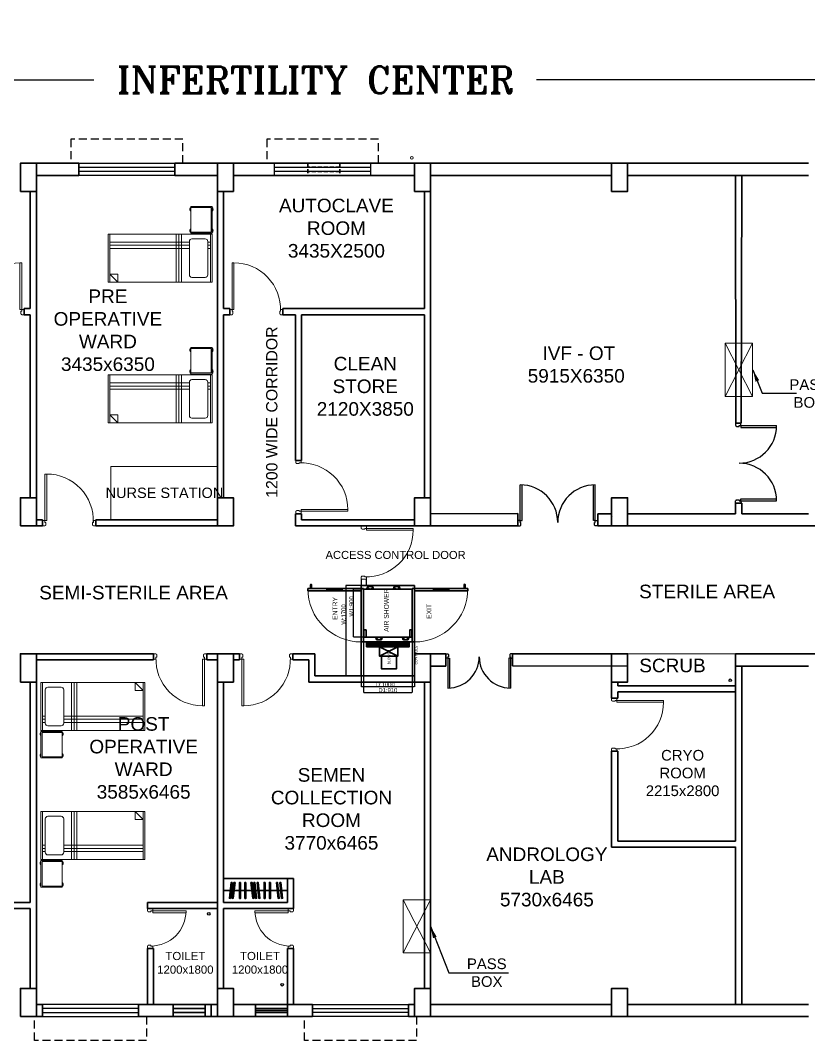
# Model space of a CAD drawing. Header units: millimetres. Extents: x 1380494 to 2061523, y -305664 to -174999.
# Drawn here: x 1914075 to 1928875, y -209202 to -190052 of the extents above; entities that cross this region are included whole.
import ezdxf
from ezdxf.enums import TextEntityAlignment as Align

# ---------------------------------------------------------------- set-up
doc = ezdxf.new("R2010")
doc.units = ezdxf.units.MM
doc.header["$LTSCALE"] = 600
doc.header["$MEASUREMENT"] = 0
doc.header["$PDMODE"] = 35
doc.linetypes.add('HIDDEN', pattern=[0.375, 0.25, -0.125])
for name, color, linetype, lineweight in [('AIR SHOWER', 7, 'Continuous', 35), ('col', 5, 'Continuous', 35), ('D.F', 251, 'Continuous', 5), ('DOOR', 144, 'Continuous', 13), ('furniture', 30, 'Continuous', 9), ('MEP_HVAC_VRF_COPPER_PIPE', 6, 'Continuous', 9), ('P-Wall', 250, 'Continuous', 35), ('toi-fix', 46, 'Continuous', 9), ('WIN', 151, 'Continuous', 9)]:
    doc.layers.add(name, color=color, linetype=linetype, lineweight=lineweight)
for name, color, linetype in [('Lines', 7, 'Continuous'), ('MEP_HVAC_DRAIN_PIPE', 7, 'Continuous'), ('TEXT', 250, 'Continuous'), ('wall', 1, 'Continuous'), ('Window', 4, 'Continuous')]:
    doc.layers.add(name, color=color, linetype=linetype)
doc.styles.add('ARIAL', font='arial.ttf')
doc.styles.add('ROMANT', font='romant.shx')
doc.styles.get("Standard").update_dxf_attribs({"font": 'stylu.ttf'})
doc.dimstyles.new('BIGDFD', dxfattribs={"dimtxt": 8, "dimasz": 4, "dimexe": 1, "dimexo": 2, "dimtad": 1, "dimlfac": 10, "dimtxsty": 'Standard', "dimcen": 2.5, "dimclrd": 5, "dimclre": 3, "dimclrt": 1, "dimadec": 0, "dimazin": 0, "dimtfac": 1, "dimtmove": 0, "dimatfit": 3, "dimfxl": 1, "dimarcsym": 0})
doc.dimstyles.new('BIGDFD$0', dxfattribs={"dimtxt": 8, "dimasz": 4, "dimexe": 1, "dimexo": 2, "dimtad": 1, "dimlfac": 10, "dimtxsty": 'Standard', "dimcen": 2.5, "dimclrd": 5, "dimclre": 3, "dimclrt": 1, "dimadec": 0, "dimazin": 0, "dimtfac": 1, "dimtmove": 0, "dimatfit": 3, "dimfxl": 1, "dimarcsym": 0})
doc.dimstyles.get("Standard").update_dxf_attribs({"dimscale": 1.5, "dimtxt": 150, "dimasz": 150, "dimexe": 100, "dimexo": 100, "dimgap": 0.25, "dimtad": 0, "dimdec": 0, "dimzin": 0, "dimdsep": 46, "dimtxsty": 'ARIAL', "dimcen": 0.09, "dimdle": 100, "dimclrd": 7, "dimclre": 7, "dimclrt": 7, "dimadec": 0, "dimazin": 0, "dimtfac": 1, "dimtdec": 0, "dimtofl": 0, "dimtmove": 0, "dimatfit": 3, "dimfxl": 1, "dimtolj": 1, "dimtzin": 0, "dimarcsym": 0})

# ---------------------------------------------------------------- blocks, each defined once
blk = doc.blocks.new('A$C45A5314D')
at = {"layer": 'furniture', "color": 8, "ltscale": 0.75}
for p, q in [((-1950, 967), (-1550, 967)), ((-1950, 467), (-1950, 967)), ((-1550, 967), (-1550, 467)), ((-1962, 946), (-1950, 946)), ((-1962, 946), (-1950, 946)), ((-1962, 946), (-1962, 887)), ((-1962, 944), (-1950, 944)), ((-1962, 943), (-1950, 943)), ((-1962, 941), (-1950, 941)), ((-1962, 939), (-1950, 939)), ((-1962, 936), (-1950, 936)), ((-1962, 932), (-1950, 932)), ((-1962, 927), (-1950, 927)), ((-1962, 921), (-1950, 921)), ((-1962, 913), (-1950, 913)), ((-1962, 907), (-1950, 907)), ((-1962, 902), (-1950, 902)), ((-1962, 898), (-1950, 898)), ((-1962, 895), (-1950, 895)), ((-1962, 892), (-1950, 892)), ((-1962, 891), (-1950, 891)), ((-1962, 889), (-1950, 889)), ((-1962, 888), (-1950, 888)), ((-1962, 887), (-1950, 887)), ((-1930, 948), (-1930, 487)), ((-1930, 948), (-1550, 948)), ((-1538, 946), (-1550, 946)), ((-1538, 946), (-1550, 946)), ((-1538, 944), (-1550, 944)), ((-1538, 943), (-1550, 943)), ((-1538, 941), (-1550, 941)), ((-1538, 939), (-1550, 939)), ((-1538, 936), (-1550, 936)), ((-1538, 932), (-1550, 932)), ((-1538, 927), (-1550, 927)), ((-1538, 921), (-1550, 921)), ((-1538, 913), (-1550, 913)), ((-1538, 907), (-1550, 907)), ((-1538, 902), (-1550, 902)), ((-1538, 898), (-1550, 898)), ((-1538, 895), (-1550, 895)), ((-1538, 892), (-1550, 892)), ((-1538, 891), (-1550, 891)), ((-1538, 889), (-1550, 889)), ((-1538, 888), (-1550, 888)), ((-1538, 887), (-1550, 887)), ((-1538, 946), (-1538, 887)), ((-1962, 545), (-1950, 545)), ((-1962, 545), (-1950, 545)), ((-1962, 545), (-1962, 486)), ((-1962, 543), (-1950, 543)), ((-1962, 542), (-1950, 542)), ((-1962, 540), (-1950, 540)), ((-1962, 538), (-1950, 538)), ((-1962, 535), (-1950, 535)), ((-1962, 531), (-1950, 531)), ((-1962, 526), (-1950, 526)), ((-1962, 520), (-1950, 520)), ((-1962, 512), (-1950, 512)), ((-1962, 506), (-1950, 506)), ((-1962, 501), (-1950, 501)), ((-1962, 497), (-1950, 497)), ((-1962, 494), (-1950, 494)), ((-1962, 491), (-1950, 491)), ((-1962, 490), (-1950, 490)), ((-1962, 488), (-1950, 488)), ((-1962, 487), (-1950, 487)), ((-1962, 486), (-1950, 486)), ((-1962, 486), (-1950, 486)), ((-1550, 467), (-1950, 467)), ((-1550, 487), (-1930, 487)), ((-1538, 545), (-1550, 545)), ((-1538, 545), (-1550, 545)), ((-1538, 543), (-1550, 543)), ((-1538, 542), (-1550, 542)), ((-1538, 540), (-1550, 540)), ((-1538, 538), (-1550, 538)), ((-1538, 535), (-1550, 535)), ((-1538, 531), (-1550, 531)), ((-1538, 526), (-1550, 526)), ((-1538, 520), (-1550, 520)), ((-1538, 512), (-1550, 512)), ((-1538, 506), (-1550, 506)), ((-1538, 501), (-1550, 501)), ((-1538, 497), (-1550, 497)), ((-1538, 494), (-1550, 494)), ((-1538, 491), (-1550, 491)), ((-1538, 490), (-1550, 490)), ((-1538, 488), (-1550, 488)), ((-1538, 487), (-1550, 487)), ((-1538, 486), (-1550, 486)), ((-1538, 545), (-1538, 486))]:
    blk.add_line(p, q, dxfattribs=at)
at = {"layer": 'furniture', "color": 8}
for p, q in [((0, 450), (-1950, 450)), ((-1950, 450), (-1950, -450)), ((-1920, 450), (-1920, -450)), ((-1377, -450), (-1377, 450)), ((-1327, -450), (-1327, 450)), ((-1277, -450), (-1277, 450)), ((-30, -450), (-30, 450)), ((0, -450), (0, 450)), ((-1920, 300), (-1869, 300)), ((-1920, 241), (-1869, 241)), ((-1869, 313), (-1869, -313)), ((-1572, 362), (-1820, 362)), ((-1523, 313), (-1523, -313)), ((-1523, 300), (-30, 300)), ((-1523, 241), (-30, 241)), ((-1920, 182), (-1869, 182)), ((-1523, 182), (-30, 182)), ((-1820, -362), (-1572, -362)), ((-180, -450), (-30, -300)), ((-180, -450), (-180, -300)), ((-30, -300), (-180, -300)), ((-1950, -450), (0, -450))]:
    blk.add_line(p, q, dxfattribs=at)
at = {"layer": 'furniture', "color": 8, "ltscale": 0.75}
for centre, start, end in [((-1876, 917), 161.0754, 198.9247), ((-1624, 917), 341.0754, 18.9247), ((-1876, 516), 161.0754, 198.9247), ((-1624, 516), 341.0754, 18.9247)]:
    blk.add_arc(centre, 91.1, start, end, dxfattribs=at)
at = {"layer": 'furniture', "color": 8}
for centre, start, end in [((-1820, 313), 90, 180), ((-1572, 313), 0, 90), ((-1820, -313), 180, 270), ((-1572, -313), 270, 0)]:
    blk.add_arc(centre, 49.2, start, end, dxfattribs=at)
blk = doc.blocks.new('A$C19B8274B')
at = {"layer": 'DOOR'}
blk.add_line((-45, 925), (-80, 925), dxfattribs=at)
at = {"layer": 'DOOR', "color": 8}
for p, q in [((-80, 50), (-80, 925)), ((-45, 50), (-45, 925)), ((-45, 50), (-80, 50)), ((-955, -50), (-955, -47.5)), ((-940, -35), (-942.5, -35)), ((-60, -35), (-57.5, -35)), ((-45, -50), (-45, -47.5))]:
    blk.add_line(p, q, dxfattribs=at)
for points in [[(-940, 15), (-955, 15), (-955, 50), (-1000, 50), (-1000, -50), (-955, -50)], [(-940, -35), (-940, 15)], [(-60, 15), (-45, 15), (-45, 50), (0, 50), (0, -50), (-45, -50)], [(-60, -35), (-60, 15)]]:
    blk.add_lwpolyline(points, dxfattribs=at)
for centre, radius, start, end in [((-80, 50), 875, 90, 182.29244), ((-955, -35), 12.5, 270, 0), ((-45, -35), 12.5, 180, 270)]:
    blk.add_arc(centre, radius, start, end, dxfattribs=at)
blk = doc.blocks.new('750')
at = {"layer": 'DOOR', "color": 8}
for p, q in [((-50, 705), (-47.5, 705)), ((-35, 690), (-35, 692.5)), ((-50, 45), (-47.5, 45)), ((-35, 60), (-35, 57.5)), ((50, 45), (50, 80)), ((50, 80), (675, 80)), ((50, 45), (675, 45)), ((675, 45), (675, 80))]:
    blk.add_line(p, q, dxfattribs=at)
for points in [[(15, 690), (15, 705), (50, 705), (50, 750), (-50, 750), (-50, 705)], [(-35, 690), (15, 690)], [(15, 60), (15, 45), (50, 45), (50, 0), (-50, 0), (-50, 45)], [(-35, 60), (15, 60)]]:
    blk.add_lwpolyline(points, dxfattribs=at)
for centre, radius, start, end in [((-35, 705), 12.5, 180, 270), ((15, 45), 660, 0, 90), ((-35, 45), 12.5, 90, 180)]:
    blk.add_arc(centre, radius, start, end, dxfattribs=at)
blk = doc.blocks.new('W1800')
at = {"layer": 'wall', "color": 7}
for p, q in [((0, -58), (0, 173)), ((1800, 173), (1800, -58))]:
    blk.add_line(p, q, dxfattribs=at)
at = {"layer": 'Window'}
for p, q in [((0, 173), (1800, 173)), ((0, 98), (1800, 98)), ((1800, 18), (0, 18)), ((1800, -58), (0, -58))]:
    blk.add_line(p, q, dxfattribs=at)
blk = doc.blocks.new('*D195')
at = {"layer": 'D.F', "color": 5, "lineweight": -2, "transparency": 16777216}
for p, q in [((1902975, -192632), (1902975, -191070)), ((1936250, -192632), (1936250, -191070)), ((1903475, -191170), (1915457, -191170)), ((1935750, -191170), (1923768, -191170))]:
    blk.add_line(p, q, dxfattribs=at)
at = {"layer": 'D.F', "color": 5, "transparency": 16777216}
for points in [[(1903475, -191087), (1903475, -191253), (1902975, -191170)], [(1935750, -191087), (1935750, -191253), (1936250, -191170)]]:
    blk.add_solid(points, dxfattribs=at)
at = {"layer": 'Defpoints', "color": 0, "transparency": 16777216}
for p in [(1902975, -191170), (1902975, -192732), (1936250, -192732)]:
    blk.add_point(p, dxfattribs=at)
at = {"layer": 'D.F', "color": 7, "transparency": 16777216, "insert": (1919613, -191170), "char_height": 750, "attachment_point": 5, "style": 'ROMANT'}
blk.add_mtext('\\A1;{\\H0.6667x;INFERTILITY CENTER}', dxfattribs=at)
blk = doc.blocks.new('*D196')
at = {"layer": 'AIR SHOWER', "color": 3, "lineweight": -2, "transparency": 16777216}
for p, q in [((1920518, -200729), (1920330, -200729)), ((1920518, -201629), (1920330, -201629))]:
    blk.add_line(p, q, dxfattribs=at)
at = {"layer": 'AIR SHOWER', "color": 5, "lineweight": -2, "transparency": 16777216}
blk.add_line((1920331, -201625), (1920331, -200733), dxfattribs=at)
at = {"layer": 'AIR SHOWER', "color": 5, "transparency": 16777216}
for points in [[(1920330, -200733), (1920332, -200733), (1920331, -200729)], [(1920330, -201625), (1920332, -201625), (1920331, -201629)]]:
    blk.add_solid(points, dxfattribs=at)
at = {"layer": 'Defpoints', "color": 0, "transparency": 16777216}
for p in [(1920331, -200729), (1920520, -200729), (1920520, -201629)]:
    blk.add_point(p, dxfattribs=at)
at = {"layer": 'AIR SHOWER', "color": 1, "transparency": 16777216, "insert": (1920289, -201052), "char_height": 80, "attachment_point": 5, "rotation": 90}
blk.add_mtext('W1:900', dxfattribs=at)
blk = doc.blocks.new('*D197')
at = {"layer": 'AIR SHOWER', "color": 3, "lineweight": -2, "transparency": 16777216}
for p, q in [((1920473, -200657), (1920186, -200657)), ((1920473, -202357), (1920186, -202357))]:
    blk.add_line(p, q, dxfattribs=at)
at = {"layer": 'AIR SHOWER', "color": 5, "lineweight": -2, "transparency": 16777216}
blk.add_line((1920187, -200661), (1920187, -202353), dxfattribs=at)
at = {"layer": 'AIR SHOWER', "color": 5, "transparency": 16777216}
for points in [[(1920186, -200661), (1920187, -200661), (1920187, -200657)], [(1920186, -202353), (1920187, -202353), (1920187, -202357)]]:
    blk.add_solid(points, dxfattribs=at)
at = {"layer": 'Defpoints', "color": 0, "transparency": 16777216}
for p in [(1920475, -200657), (1920187, -202357), (1920475, -202357)]:
    blk.add_point(p, dxfattribs=at)
at = {"layer": 'AIR SHOWER', "color": 1, "transparency": 16777216, "insert": (1920143, -201203), "char_height": 80, "attachment_point": 5, "rotation": 90}
blk.add_mtext('W:1700', dxfattribs=at)
blk = doc.blocks.new('nolllw new')
for p, q in [((-139, 14), (-138, 15)), ((-124, 16), (-137, 16)), ((-123, 15), (-107, -15)), ((-113, 14), (-3, 14)), ((8, 15), (-8, -15)), ((9, 16), (22, 16)), ((23, 14), (23, 16)), ((23, 14), (23, 15)), ((-100, -16), (-106, -16)), ((-15, -16), (-9, -16))]:
    blk.add_line(p, q)
at = {"color": 19}
for p, q in [((-124, 16), (-58, 16)), ((9, 16), (-58, 16)), ((-100, -34), (-15, -34))]:
    blk.add_line(p, q, dxfattribs=at)
at = {"color": 1}
for p, q in [((-75, 15), (-75, 11)), ((-41, 15), (-41, 11)), ((-100, -27), (-100, -34)), ((-15, -27), (-15, -34))]:
    blk.add_line(p, q, dxfattribs=at)
at = {"color": 3}
for p, q in [((-113, -5), (-113, -13)), ((-110, -16), (-110, -16)), ((-109, -17), (-101, -34)), ((-100, -34), (-100, -34)), ((-15, -34), (-15, -34)), ((-7, -17), (-14, -34)), ((-6, -16), (-5, -16)), ((-2, -5), (-2, -13))]:
    blk.add_line(p, q, dxfattribs=at)
for centre, radius, start, end in [((-137, 15), 1, 90, 159.381), ((-124, 15), 1, 27.8597, 90), ((9, 15), 1, 90, 152.1403), ((22, 15), 1, 20.619, 90), ((-106, -15), 1, 207.8597, 270), ((-100, -15), 1, 270, 343.3261), ((-61, -27), 40.2, 161.5212, 163.3261), ((-54, -27), 40.2, 16.6739, 18.4788), ((-15, -15), 1, 196.6739, 270), ((-9, -15), 1, 270, 332.1403)]:
    blk.add_arc(centre, radius, start, end)
at = {"color": 1}
for centre, radius, start, end in [((-61, -27), 39.2, 111.5891, 180), ((-74, 15), 0.396, 106.6984, 167.5275), ((-76, 11), 1, 291.5891, 0), ((-41, 15), 0.396, 12.4725, 73.3016), ((-40, 11), 1, 180, 248.4109), ((-54, -27), 39.2, 0, 68.4109)]:
    blk.add_arc(centre, radius, start, end, dxfattribs=at)
at = {"color": 3}
for centre, radius, start, end in [((-110, -13), 3, 180, 270), ((-110, -17), 1, 24.7129, 90), ((-100, -34), 0.5, 204.7129, 270), ((-15, -34), 0.5, 270, 335.2871), ((-6, -17), 1, 90, 155.2871), ((-5, -13), 3, 270, 0)]:
    blk.add_arc(centre, radius, start, end, dxfattribs=at)
blk = doc.blocks.new('*D198')
at = {"layer": 'AIR SHOWER', "color": 3, "lineweight": -2, "transparency": 16777216}
for p, q in [((1920475, -202359), (1920475, -202563)), ((1921475, -202359), (1921475, -202563))]:
    blk.add_line(p, q, dxfattribs=at)
at = {"layer": 'AIR SHOWER', "color": 5, "lineweight": -2, "transparency": 16777216}
blk.add_line((1921471, -202562), (1920479, -202562), dxfattribs=at)
at = {"layer": 'AIR SHOWER', "color": 5, "transparency": 16777216}
for points in [[(1920479, -202561), (1920479, -202562), (1920475, -202562)], [(1921471, -202561), (1921471, -202562), (1921475, -202562)]]:
    blk.add_solid(points, dxfattribs=at)
at = {"layer": 'Defpoints', "color": 0, "transparency": 16777216}
for p in [(1920475, -202357), (1921475, -202357), (1920475, -202562)]:
    blk.add_point(p, dxfattribs=at)
at = {"layer": 'AIR SHOWER', "color": 1, "lineweight": 0, "transparency": 16777216, "insert": (1920925, -202519), "char_height": 80, "width": 377.22, "attachment_point": 5}
blk.add_mtext('D:1000', dxfattribs=at)
blk = doc.blocks.new('*D199')
at = {"layer": 'AIR SHOWER', "color": 3, "lineweight": -2, "transparency": 16777216}
for p, q in [((1920520, -201631), (1920520, -202667)), ((1921430, -201631), (1921430, -202667))]:
    blk.add_line(p, q, dxfattribs=at)
at = {"layer": 'AIR SHOWER', "color": 5, "lineweight": -2, "transparency": 16777216}
blk.add_line((1920524, -202666), (1921426, -202666), dxfattribs=at)
at = {"layer": 'AIR SHOWER', "color": 5, "transparency": 16777216}
for points in [[(1920524, -202666), (1920524, -202667), (1920520, -202666)], [(1921426, -202666), (1921426, -202667), (1921430, -202666)]]:
    blk.add_solid(points, dxfattribs=at)
at = {"layer": 'Defpoints', "color": 0, "transparency": 16777216}
for p in [(1920520, -201629), (1921430, -201629), (1921430, -202666)]:
    blk.add_point(p, dxfattribs=at)
at = {"layer": 'AIR SHOWER', "color": 1, "lineweight": 0, "transparency": 16777216, "insert": (1920975, -202624), "char_height": 80, "attachment_point": 5}
blk.add_mtext('D1:910', dxfattribs=at)

msp = doc.modelspace()

# ---------------------------------------------------------------- hatches: boundary and pattern name
at = {"layer": 'AIR SHOWER'}
h = msp.add_hatch(dxfattribs=at)
h.set_pattern_fill('ANSI37', color=256, scale=2.4, angle=270, style=0)
h.set_pattern_definition([(135, (1870771.228, -567523.754), (-5.38815367, -5.38815367), []), (225, (1870771.228, -567523.754), (5.38815367, -5.38815367), [])])
h.paths.add_polyline_path([(1921376.243, -201719.0614), (1921376.243, -201807.4755), (1920579.369, -201807.4755), (1920579.369, -201719.0614)])
h = msp.add_hatch(dxfattribs=at)
h.set_pattern_fill('ANSI37', color=256, scale=2.4, angle=270, style=0)
h.set_pattern_definition([(135, (1886611.16, -729403.275), (-5.38815367, -5.38815367), []), (225, (1886611.16, -729403.275), (5.38815367, -5.38815367), [])])
h.paths.add_polyline_path([(1920582.1095, -201807.4755), (1920582.1095, -201719.0614), (1920654.3528, -201719.0614), (1920654.3528, -201807.4755)])

# ---------------------------------------------------------------- linework, layer by layer
at = {"color": 8, "lineweight": 25}
for p, q in [((1927605.0305, -197612.3618), (1927505.0305, -197612.3618)), ((1927505.0305, -197612.3618), (1927505.0305, -197657.3618)), ((1927605.0305, -197657.3618), (1927605.0305, -197612.3618)), ((1927505.0305, -197657.3618), (1927507.5305, -197657.3618)), ((1927520.0305, -197672.3618), (1927520.0305, -197669.8618)), ((1927520.0305, -197672.3618), (1927570.0305, -197672.3618)), ((1927570.0305, -197672.3618), (1927570.0305, -197657.3618)), ((1927570.0305, -197657.3618), (1927605.0305, -197657.3618)), ((1927605.0305, -197657.3618), (1928275.0305, -197657.3618)), ((1927605.0305, -197657.3618), (1927605.0305, -197692.3618)), ((1927605.0305, -197692.3618), (1928275.0305, -197692.3618)), ((1923459.3794, -199439.1035), (1923459.3794, -198769.1035)), ((1923494.3794, -199439.1035), (1923494.3794, -198769.1035)), ((1924834.3794, -199439.1035), (1924834.3794, -198769.1035)), ((1924869.3794, -199439.1035), (1924869.3794, -198769.1035)), ((1927505.0305, -199112.3618), (1927505.0305, -199067.3618)), ((1927505.0305, -199067.3618), (1927507.5305, -199067.3618)), ((1927605.0305, -199112.3618), (1927505.0305, -199112.3618)), ((1927605.0305, -199112.3618), (1927505.0305, -199112.3618)), ((1927520.0305, -199052.3618), (1927520.0305, -199054.8618)), ((1927520.0305, -199052.3618), (1927570.0305, -199052.3618)), ((1927570.0305, -199052.3618), (1927570.0305, -199067.3618)), ((1927570.0305, -199067.3618), (1927605.0305, -199067.3618)), ((1927605.0305, -199032.3618), (1928275.0305, -199032.3618)), ((1927605.0305, -199067.3618), (1927605.0305, -199032.3618)), ((1927605.0305, -199067.3618), (1928275.0305, -199067.3618)), ((1927605.0305, -199067.3618), (1927605.0305, -199112.3618)), ((1923459.3794, -199439.1035), (1923414.3794, -199439.1035)), ((1923414.3794, -199439.1035), (1923414.3794, -199539.1035)), ((1923414.3794, -199539.1035), (1923459.3794, -199539.1035)), ((1923459.3794, -199474.1035), (1923459.3794, -199439.1035)), ((1923459.3794, -199439.1035), (1923494.3794, -199439.1035)), ((1923474.3794, -199474.1035), (1923459.3794, -199474.1035)), ((1923459.3794, -199539.1035), (1923459.3794, -199536.6035)), ((1923474.3794, -199524.1035), (1923471.8794, -199524.1035)), ((1923474.3794, -199524.1035), (1923474.3794, -199474.1035)), ((1924869.3794, -199439.1035), (1924834.3794, -199439.1035)), ((1924854.3794, -199474.1035), (1924869.3794, -199474.1035)), ((1924854.3794, -199524.1035), (1924854.3794, -199474.1035)), ((1924854.3794, -199524.1035), (1924856.8794, -199524.1035)), ((1924869.3794, -199474.1035), (1924869.3794, -199439.1035)), ((1924869.3794, -199439.1035), (1924914.3794, -199439.1035)), ((1924869.3794, -199539.1035), (1924869.3794, -199536.6035)), ((1924914.3794, -199539.1035), (1924869.3794, -199539.1035)), ((1924914.3794, -199439.1035), (1924914.3794, -199539.1035)), ((1924914.3794, -199439.1035), (1924914.3794, -199539.1035)), ((1922065.0305, -202025.0441), (1922065.0305, -201941.7108)), ((1922065.0305, -202025.0441), (1922065.0305, -201941.7108)), ((1922065.0305, -201941.7108), (1922102.5305, -201941.7108)), ((1922102.5305, -202025.0441), (1922065.0305, -202025.0441)), ((1922102.5305, -201941.7108), (1922102.5305, -201943.7941)), ((1922115.0305, -201995.8774), (1922102.5305, -201995.8774)), ((1922102.5305, -201995.8774), (1922102.5305, -202025.0441)), ((1922102.5305, -202025.0441), (1922102.5305, -202583.3774)), ((1922102.5305, -202025.0441), (1922131.6971, -202025.0441)), ((1922115.0305, -201954.2108), (1922112.9471, -201954.2108)), ((1922115.0305, -201954.2108), (1922115.0305, -201995.8774)), ((1922131.6971, -202025.0441), (1922131.6971, -202583.3774)), ((1923248.3638, -202025.0441), (1923248.3638, -202583.3774)), ((1923277.5305, -202025.0441), (1923248.3638, -202025.0441)), ((1923265.0305, -201954.2108), (1923267.1138, -201954.2108)), ((1923265.0305, -201954.2108), (1923265.0305, -201995.8774)), ((1923265.0305, -201995.8774), (1923277.5305, -201995.8774)), ((1923315.0305, -201941.7108), (1923277.5305, -201941.7108)), ((1923277.5305, -201941.7108), (1923277.5305, -201943.7941)), ((1923277.5305, -201995.8774), (1923277.5305, -202025.0441)), ((1923277.5305, -202025.0441), (1923315.0305, -202025.0441)), ((1923277.5305, -202025.0441), (1923277.5305, -202583.3774)), ((1923315.0305, -202025.0441), (1923315.0305, -201941.7108))]:
    msp.add_line(p, q, dxfattribs=at)
for p, q in [((1920475.0305, -200541.7108), (1920475.0305, -200656.7108)), ((1920475.0305, -200656.7108), (1920575.0305, -200656.7108)), ((1920575.0305, -200656.7108), (1920575.0305, -200541.7108))]:
    msp.add_line(p, q)
at = {"color": 8}
for centre, radius, start, end in [((1927520.0305, -197657.3618), 12.5, 180, 270), ((1927570.0305, -197657.3618), 705, 270, 0), ((1927570.0305, -199067.3618), 705, 0, 90), ((1923459.3794, -199474.1035), 705, 0, 90), ((1924869.3794, -199474.1035), 705, 90, 180), ((1927520.0305, -199067.3618), 12.5, 90, 180), ((1923459.3794, -199524.1035), 12.5, 270, 0), ((1924869.3794, -199524.1035), 12.5, 180, 270), ((1922102.5305, -201954.2108), 10.4167, 0, 90), ((1922102.5305, -201995.8774), 587.5, 270, 0), ((1923277.5305, -201995.8774), 587.5, 180, 270), ((1923277.5305, -201954.2108), 10.4167, 90, 180)]:
    msp.add_arc(centre, radius, start, end, dxfattribs=at)
at = {"layer": 'AIR SHOWER'}
for p, q in [((1919523.1798, -200646.2108), (1919523.1798, -200716.7108)), ((1919542.1798, -200646.2108), (1919542.1798, -200716.7108)), ((1921475.0305, -200656.7108), (1920475.0305, -200656.7108)), ((1920475.0305, -202356.7108), (1920475.0305, -200656.7108)), ((1921475.0305, -200656.7108), (1920475.0305, -200656.7108)), ((1921475.0305, -202356.7108), (1921475.0305, -200656.7108)), ((1922407.8811, -200646.2108), (1922407.8811, -200716.7108)), ((1922426.8811, -200646.2108), (1922426.8811, -200716.7108)), ((1919472.6798, -200716.7108), (1920475.0305, -200716.7108)), ((1919472.6798, -200716.7108), (1919472.6798, -200761.7108)), ((1920475.0305, -200761.7108), (1919472.6798, -200761.7108)), ((1919819.3604, -200722.7108), (1919819.3604, -200716.7108)), ((1919819.3604, -200722.7108), (1920129.3604, -200722.7108)), ((1920129.3604, -200755.7108), (1919819.3604, -200755.7108)), ((1919819.3604, -200761.7108), (1919819.3604, -200755.7108)), ((1919834.3604, -200755.7108), (1919834.3604, -200722.7108)), ((1920114.3604, -200755.7108), (1920114.3604, -200722.7108)), ((1920129.3604, -200722.7108), (1920129.3604, -200716.7108)), ((1920129.3604, -200761.7108), (1920129.3604, -200755.7108)), ((1920475.0305, -200716.7108), (1920520.0305, -200716.7108)), ((1920520.0305, -201629.0614), (1920520.0305, -200716.7108)), ((1920520.0305, -201719.0614), (1920520.0305, -200716.7108)), ((1920520.0305, -200729.0614), (1921430.0305, -200729.0614)), ((1920520.0305, -200729.0614), (1921430.0305, -200729.0614)), ((1921475.0305, -200716.7108), (1921430.0305, -200716.7108)), ((1921430.0305, -201719.0614), (1921430.0305, -200716.7108)), ((1922477.3811, -200716.7108), (1921475.0305, -200716.7108)), ((1921475.0305, -200761.7108), (1922477.3811, -200761.7108)), ((1921820.7005, -200722.7108), (1921820.7005, -200716.7108)), ((1922130.7005, -200722.7108), (1921820.7005, -200722.7108)), ((1921820.7005, -200755.7108), (1922130.7005, -200755.7108)), ((1921820.7005, -200761.7108), (1921820.7005, -200755.7108)), ((1921835.7005, -200755.7108), (1921835.7005, -200722.7108)), ((1922115.7005, -200755.7108), (1922115.7005, -200722.7108)), ((1922130.7005, -200722.7108), (1922130.7005, -200716.7108)), ((1922130.7005, -200761.7108), (1922130.7005, -200755.7108)), ((1922477.3811, -200716.7108), (1922477.3811, -200761.7108)), ((1920520.0305, -201629.0614), (1921430.0305, -201629.0614)), ((1920475.0305, -201719.0614), (1920520.0305, -201719.0614)), ((1921475.0305, -201719.0614), (1920475.0305, -201719.0614)), ((1920819.8259, -201807.4755), (1921159.0724, -201988.3009)), ((1921159.0724, -201807.4755), (1920819.8259, -201988.3009)), ((1921430.0305, -201719.0614), (1921475.0305, -201719.0614)), ((1921475.0305, -202356.7108), (1920475.0305, -202356.7108))]:
    msp.add_line(p, q, dxfattribs=at)
for points in [[(1920520.0305, -201492.4334), (1920520.0305, -201629.0614), (1920564.5156, -201629.0614), (1920564.5156, -201492.4334)], [(1920524.0412, -201610.2784), (1920524.0412, -201504.2857), (1920520.0305, -201504.2857), (1920520.0305, -201610.2784)], [(1921430.0305, -201492.4334), (1921430.0305, -201629.0614), (1921385.5453, -201629.0614), (1921385.5453, -201492.4334)], [(1921426.0197, -201610.2784), (1921426.0197, -201504.2857), (1921430.0305, -201504.2857), (1921430.0305, -201610.2784)], [(1920576.3944, -201719.0614), (1920576.3944, -201807.4755), (1921376.243, -201807.4755), (1921376.243, -201719.0614)], [(1920819.8259, -201807.4755), (1920819.8259, -201988.3009), (1921159.0724, -201988.3009), (1921159.0724, -201807.4755)], [(1920852.4695, -201988.3009), (1920852.4695, -202220.6734), (1921138.844, -202220.6734), (1921138.844, -201988.3009)], [(1921475.0305, -201973.2521), (1921475.0305, -201957.715), (1921478.5581, -201957.715), (1921478.5581, -201973.2521)], [(1921475.0305, -202128.865), (1921475.0305, -202014.483), (1921478.5605, -202014.483), (1921478.5605, -202128.865)], [(1921475.0305, -202128.865), (1921475.0305, -202028.8109), (1921475.0305, -202028.8109), (1921475.0305, -202128.865)]]:
    msp.add_lwpolyline(points, close=True, dxfattribs=at)
for centre in [(1919532.6798, -200646.2108), (1922417.3811, -200646.2108)]:
    msp.add_arc(centre, 9.5, 0, 180, dxfattribs=at)
at = {"layer": 'AIR SHOWER', "lineweight": 0}
for centre, start, end in [((1920475.0305, -200716.7108), 180, 270), ((1921475.0305, -200716.7108), 270, 0)]:
    msp.add_arc(centre, 1002.3506, start, end, dxfattribs=at)
at = {"layer": 'col'}
for points in [[(1914075.0305, -193261.7108), (1914375.0305, -193261.7108), (1914375.0305, -192731.7108), (1914075.0305, -192731.7108)], [(1917775.0305, -193261.7108), (1918075.0305, -193261.7108), (1918075.0305, -192731.7108), (1917775.0305, -192731.7108)], [(1921475.0305, -193261.7108), (1921775.0305, -193261.7108), (1921775.0305, -192731.7108), (1921475.0305, -192731.7108)], [(1925175.0305, -193261.7108), (1925475.0305, -193261.7108), (1925475.0305, -192731.7108), (1925175.0305, -192731.7108)], [(1914075.0305, -199541.7108), (1914375.0305, -199541.7108), (1914375.0305, -199011.7108), (1914075.0305, -199011.7108)], [(1917775.0305, -199541.7108), (1918075.0305, -199541.7108), (1918075.0305, -199011.7108), (1917775.0305, -199011.7108)], [(1921475.0305, -199541.7108), (1921775.0305, -199541.7108), (1921775.0305, -199011.7108), (1921475.0305, -199011.7108)], [(1925175.0305, -199541.7108), (1925475.0305, -199541.7108), (1925475.0305, -199011.7108), (1925175.0305, -199011.7108)], [(1914075.0305, -202471.7108), (1914375.0305, -202471.7108), (1914375.0305, -201941.7108), (1914075.0305, -201941.7108)], [(1917775.0305, -202471.7108), (1918075.0305, -202471.7108), (1918075.0305, -201941.7108), (1917775.0305, -201941.7108)], [(1921475.0305, -202471.7108), (1921775.0305, -202471.7108), (1921775.0305, -201941.7108), (1921475.0305, -201941.7108)], [(1925175.0305, -202471.7108), (1925475.0305, -202471.7108), (1925475.0305, -201941.7108), (1925175.0305, -201941.7108)], [(1914075.0305, -208751.7108), (1914375.0305, -208751.7108), (1914375.0305, -208221.7108), (1914075.0305, -208221.7108)], [(1917775.0305, -208751.7108), (1918075.0305, -208751.7108), (1918075.0305, -208221.7108), (1917775.0305, -208221.7108)], [(1921475.0305, -208751.7108), (1921775.0305, -208751.7108), (1921775.0305, -208221.7108), (1921475.0305, -208221.7108)], [(1925175.0305, -208751.7108), (1925475.0305, -208751.7108), (1925475.0305, -208221.7108), (1925175.0305, -208221.7108)]]:
    msp.add_lwpolyline(points, close=True, dxfattribs=at)
at = {"layer": 'furniture', "color": 8, "linetype": 'Continuous'}
for p, q in [((1915775.0305, -199426.7108), (1915775.0305, -198426.7108)), ((1915775.0305, -198426.7108), (1917775.0305, -198426.7108))]:
    msp.add_line(p, q, dxfattribs=at)
at = {"layer": 'furniture', "linetype": 'Continuous'}
msp.add_line((1927505.0305, -201941.7108), (1925290.0305, -201941.7108), dxfattribs=at)
at = {"layer": 'Lines', "linetype": 'HIDDEN'}
for points in [[(1917124.7041, -192731.7108), (1917124.7041, -192281.7108), (1915024.7041, -192281.7108), (1915024.7041, -192731.7108)], [(1920799.2904, -192731.7108), (1920799.2904, -192281.7108), (1918699.2904, -192281.7108), (1918699.2904, -192731.7108)], [(1916440.0305, -208751.7108), (1916440.0305, -209201.7108), (1914340.0305, -209201.7108), (1914340.0305, -208751.7108)], [(1921510.0305, -208751.7108), (1921510.0305, -209201.7108), (1919410.0305, -209201.7108), (1919410.0305, -208751.7108)]]:
    msp.add_lwpolyline(points, dxfattribs=at)
at = {"layer": 'MEP_HVAC_DRAIN_PIPE', "linetype": 'ByBlock'}
for centre in [(1927405.0305, -202438.5221), (1917610.6341, -206821.7108), (1918990.0305, -208152.9412)]:
    msp.add_circle(centre, 25, dxfattribs=at)
at = {"layer": 'MEP_HVAC_VRF_COPPER_PIPE'}
msp.add_circle((1921425.0305, -192631.7108), 25, dxfattribs=at)
at = {"layer": 'P-Wall'}
for p, q in [((1914375.0305, -192731.7108), (1915174.7041, -192731.7108)), ((1915174.7041, -192961.7108), (1915174.7041, -192731.7108)), ((1916974.7041, -192731.7108), (1917775.0305, -192731.7108)), ((1916974.7041, -192961.7108), (1916974.7041, -192731.7108)), ((1918075.0305, -192731.7108), (1920674.7041, -192731.7108)), ((1920674.7041, -192731.7108), (1921475.0305, -192731.7108)), ((1925175.0305, -192731.7108), (1921775.0305, -192731.7108)), ((1928875.0305, -192731.7108), (1925475.0305, -192731.7108)), ((1914375.0305, -192961.7108), (1915174.7041, -192961.7108)), ((1916974.7041, -192961.7108), (1917775.0305, -192961.7108)), ((1918075.0305, -192961.7108), (1920674.7041, -192961.7108)), ((1920674.7041, -192961.7108), (1921475.0305, -192961.7108)), ((1925175.0305, -192961.7108), (1921775.0305, -192961.7108)), ((1928875.0305, -192961.7108), (1925475.0305, -192961.7108)), ((1914260.0305, -193261.7108), (1914260.0305, -195461.7108)), ((1914375.0305, -193261.7108), (1914375.0305, -199011.7108)), ((1917775.0305, -199011.7108), (1917775.0305, -193261.7108)), ((1917890.0305, -195461.7108), (1917890.0305, -193261.7108)), ((1921660.0305, -193261.7108), (1921660.0305, -195461.7108)), ((1921775.0305, -193261.7108), (1921775.0305, -199011.7108)), ((1917890.0305, -195461.7108), (1918005.0305, -195461.7108)), ((1919005.0305, -195461.7108), (1921660.0305, -195461.7108)), ((1914260.0305, -195576.7108), (1914260.0305, -199011.7108)), ((1917890.0305, -195576.7108), (1918005.0305, -195576.7108)), ((1917890.0305, -199011.7108), (1917890.0305, -195576.7108)), ((1919005.0305, -195576.7108), (1919240.0305, -195576.7108)), ((1919240.0305, -198311.7108), (1919240.0305, -195576.7108)), ((1919355.0305, -195576.7108), (1921660.0305, -195576.7108)), ((1919355.0305, -198311.7108), (1919355.0305, -195576.7108)), ((1921660.0305, -195576.7108), (1921660.0305, -199011.7108)), ((1927509.9232, -197611.7108), (1927609.9232, -197611.7108)), ((1919240.0305, -199541.7108), (1919240.0305, -199311.7108)), ((1919355.0305, -199426.7108), (1919355.0305, -199311.7108)), ((1923414.3794, -199309.1035), (1921775.0305, -199311.7108)), ((1923414.3794, -199539.1035), (1923414.3794, -199309.1035)), ((1924915.0305, -199541.7108), (1924915.0305, -199311.7108)), ((1924915.0305, -199311.7108), (1925175.0305, -199311.7108)), ((1923414.3794, -199539.1035), (1921775.0305, -199541.7108)), ((1925175.0305, -199541.7108), (1924915.0305, -199541.7108)), ((1916575.0305, -201941.7108), (1916575.0305, -202056.7108)), ((1919605.0305, -201941.7108), (1919605.0305, -202356.7108)), ((1922065.0305, -201941.7108), (1922065.0305, -202171.7108)), ((1923315.5517, -201939.625), (1923315.5517, -202169.625)), ((1927505.0305, -201941.7108), (1927505.0305, -205456.7108)), ((1917775.0305, -206836.7108), (1917775.0305, -202056.7108)), ((1919490.0305, -202056.7108), (1919490.0305, -202471.7108)), ((1927620.0305, -202171.7108), (1927620.0305, -208521.7108)), ((1921475.0305, -202356.7108), (1919605.0305, -202356.7108)), ((1914260.0305, -206606.7108), (1914260.0305, -202471.7108)), ((1914375.0305, -208221.7108), (1914375.0305, -202471.7108)), ((1917890.0305, -206606.7108), (1917890.0305, -202471.7108)), ((1921475.0305, -202471.7108), (1919490.0305, -202471.7108)), ((1921660.0305, -202471.7108), (1921660.0305, -208221.7108)), ((1921775.0305, -202471.7108), (1921775.0305, -208221.7108)), ((1925175.0305, -202471.7108), (1925175.0305, -202771.7108)), ((1925290.0305, -202541.7108), (1925290.0305, -202471.7108)), ((1927505.0305, -202541.7108), (1925290.0305, -202541.7108)), ((1925290.0305, -202656.7108), (1925290.0305, -202771.7108)), ((1927505.0305, -202656.7108), (1925290.0305, -202656.7108)), ((1925175.0305, -203771.7108), (1925175.0305, -205571.7108)), ((1925290.0305, -203771.7108), (1925290.0305, -205456.7108)), ((1927505.0305, -205456.7108), (1925290.0305, -205456.7108)), ((1927505.0305, -205571.7108), (1925175.0305, -205571.7108)), ((1927505.0305, -205567.0293), (1927505.0305, -208521.7108)), ((1919090.0305, -206156.7108), (1917890.0305, -206156.7108)), ((1919090.0305, -206156.7108), (1919205.0305, -206156.7108)), ((1919090.0305, -206606.7108), (1919090.0305, -206156.7108)), ((1919205.0305, -206721.7108), (1919205.0305, -206156.7108)), ((1919090.0305, -206381.7108), (1917890.0305, -206381.7108)), ((1913775.0305, -206606.7108), (1914260.0305, -206606.7108)), ((1916460.0305, -206721.7108), (1916460.0305, -206606.7108)), ((1916460.0305, -206606.7108), (1917775.0305, -206606.7108)), ((1919090.0305, -206606.7108), (1917890.0305, -206606.7108)), ((1913775.0305, -206721.7108), (1914260.0305, -206721.7108)), ((1914260.0305, -208221.7108), (1914260.0305, -206721.7108)), ((1916460.0305, -206721.7108), (1917775.0305, -206721.7108)), ((1917775.0305, -208221.7108), (1917775.0305, -206721.7108)), ((1919205.0305, -206721.7108), (1917890.0305, -206721.7108)), ((1917890.0305, -208221.7108), (1917890.0305, -206721.7108)), ((1916460.0305, -207471.7108), (1916575.0305, -207471.7108)), ((1916460.0305, -208521.7108), (1916460.0305, -207471.7108)), ((1916575.0305, -208521.7108), (1916575.0305, -207471.7108)), ((1919205.0305, -207471.7108), (1919090.0305, -207471.7108)), ((1919090.0305, -208521.7108), (1919090.0305, -207471.7108)), ((1919205.0305, -208521.7108), (1919205.0305, -207471.7108)), ((1914375.0305, -208521.7108), (1914490.0305, -208521.7108)), ((1914490.0305, -208521.7108), (1914490.0305, -208751.7108)), ((1916290.0305, -208521.7108), (1916460.0305, -208521.7108)), ((1916290.0305, -208521.7108), (1916290.0305, -208751.7108)), ((1916290.0305, -208521.7108), (1917775.0305, -208521.7108)), ((1916290.0305, -208521.7108), (1916290.0305, -208751.7108)), ((1916575.0305, -208521.7108), (1916945.0305, -208521.7108)), ((1917545.0305, -208521.7108), (1916945.0305, -208521.7108)), ((1916945.0305, -208521.7108), (1916945.0305, -208751.7108)), ((1917545.0305, -208521.7108), (1917775.0305, -208521.7108)), ((1917545.0305, -208521.7108), (1917545.0305, -208751.7108)), ((1917660.0305, -208521.7108), (1917660.0305, -208751.7108)), ((1917775.0305, -208521.7108), (1917660.0305, -208521.7108)), ((1918305.0305, -208521.7108), (1918075.0305, -208521.7108)), ((1918305.0305, -208521.7108), (1918075.0305, -208521.7108)), ((1919560.0305, -208521.7108), (1918075.0305, -208521.7108)), ((1918905.0305, -208521.7108), (1918305.0305, -208521.7108)), ((1918905.0305, -208521.7108), (1918305.0305, -208521.7108)), ((1918490.0305, -208521.7108), (1918490.0305, -208751.7108)), ((1918490.0305, -208521.7108), (1918490.0305, -208751.7108)), ((1919090.0305, -208521.7108), (1918905.0305, -208521.7108)), ((1919090.0305, -208521.7108), (1918905.0305, -208521.7108)), ((1919090.0305, -208521.7108), (1919090.0305, -208751.7108)), ((1919090.0305, -208521.7108), (1919090.0305, -208751.7108)), ((1919560.0305, -208521.7108), (1919560.0305, -208751.7108)), ((1921360.0305, -208521.7108), (1921475.0305, -208521.7108)), ((1921360.0305, -208521.7108), (1921360.0305, -208751.7108)), ((1921360.0305, -208521.7108), (1921360.0305, -208751.7108)), ((1921360.0305, -208521.7108), (1921475.0305, -208521.7108)), ((1921775.0305, -208521.7108), (1925175.0305, -208521.7108)), ((1928875.0305, -208521.7108), (1925475.0305, -208521.7108)), ((1917545.0305, -208596.7108), (1916945.0305, -208596.7108)), ((1917545.0305, -208676.7108), (1916945.0305, -208676.7108)), ((1919090.0305, -208596.7108), (1918490.0305, -208596.7108)), ((1919090.0305, -208596.7108), (1918490.0305, -208596.7108)), ((1919090.0305, -208636.7108), (1918490.0305, -208636.7108)), ((1919090.0305, -208676.7108), (1918490.0305, -208676.7108)), ((1914375.0305, -208751.7108), (1914490.0305, -208751.7108)), ((1916290.0305, -208751.7108), (1916945.0305, -208751.7108)), ((1916290.0305, -208751.7108), (1917775.0305, -208751.7108)), ((1917545.0305, -208751.7108), (1916945.0305, -208751.7108)), ((1917545.0305, -208751.7108), (1917775.0305, -208751.7108)), ((1917775.0305, -208751.7108), (1917660.0305, -208751.7108)), ((1918305.0305, -208751.7108), (1918075.0305, -208751.7108)), ((1919560.0305, -208751.7108), (1918075.0305, -208751.7108)), ((1918905.0305, -208751.7108), (1918305.0305, -208751.7108)), ((1918305.0305, -208751.7108), (1918905.0305, -208751.7108)), ((1921360.0305, -208751.7108), (1921475.0305, -208751.7108)), ((1921775.0305, -208751.7108), (1925175.0305, -208751.7108)), ((1928875.0305, -208751.7108), (1925475.0305, -208751.7108))]:
    msp.add_line(p, q, dxfattribs=at)
at = {"layer": 'P-Wall', "color": 240, "linetype": 'HIDDEN', "ltscale": 0.5, "true_color": 0xed1f24}
for p, q in [((1920075.0305, -192731.7108), (1919475.0305, -192731.7108)), ((1919475.0305, -192731.7108), (1919475.0305, -192961.7108)), ((1920075.0305, -192806.7108), (1919475.0305, -192806.7108)), ((1920075.0305, -192731.7108), (1920075.0305, -192961.7108)), ((1920075.0305, -192886.7108), (1919475.0305, -192886.7108)), ((1920075.0305, -192961.7108), (1919475.0305, -192961.7108))]:
    msp.add_line(p, q, dxfattribs=at)
at = {"layer": 'P-Wall', "linetype": 'Continuous'}
for p, q in [((1927505.0305, -192961.7108), (1927509.9232, -197611.7108)), ((1927620.0305, -192961.7108), (1927609.9232, -197611.7108)), ((1914145.0305, -195461.7108), (1914145.0305, -195576.7108)), ((1914145.0305, -195461.7108), (1914260.0305, -195461.7108)), ((1918005.0305, -195461.7108), (1918005.0305, -195576.7108)), ((1919005.0305, -195461.7108), (1919005.0305, -195576.7108)), ((1914145.0305, -195576.7108), (1914260.0305, -195576.7108)), ((1919240.0305, -198311.7108), (1919355.0305, -198311.7108)), ((1927505.0305, -199112.3618), (1927620.0305, -199112.3618)), ((1927505.0305, -199112.3618), (1927505.0305, -199311.7108)), ((1927620.0305, -199112.3618), (1927620.0305, -199311.7108)), ((1919240.0305, -199311.7108), (1919355.0305, -199311.7108)), ((1925475.0305, -199311.7108), (1927505.0305, -199311.7108)), ((1927620.0305, -199311.7108), (1928875.0305, -199311.7108)), ((1914375.0305, -199426.7108), (1914490.0305, -199426.7108)), ((1914375.0305, -199541.7108), (1914490.0305, -199541.7108)), ((1914490.0305, -199426.7108), (1914490.0305, -199541.7108)), ((1915490.0305, -199426.7108), (1917775.0305, -199426.7108)), ((1915490.0305, -199426.7108), (1915490.0305, -199541.7108)), ((1915490.0305, -199541.7108), (1917775.0305, -199541.7108)), ((1919240.0305, -199541.7108), (1921475.0305, -199541.7108)), ((1919355.0305, -199426.7108), (1921475.0305, -199426.7108)), ((1925190.7027, -199541.7108), (1925175.0305, -199541.7108)), ((1925190.7027, -199541.7108), (1925190.7027, -199541.7108)), ((1925200.7027, -199369.2111), (1925200.7027, -199369.2111)), ((1925475.0305, -199541.7108), (1927505.0305, -199541.7108)), ((1927505.0305, -199541.7108), (1932575.0305, -199541.7108)), ((1914375.0305, -201941.7108), (1916575.0305, -201941.7108)), ((1917575.0305, -202056.7108), (1917575.0305, -201941.7108)), ((1917575.0305, -201941.7108), (1917775.0305, -201941.7108)), ((1918075.0305, -201941.7108), (1918190.0305, -201941.7108)), ((1918190.0305, -202056.7108), (1918190.0305, -201941.7108)), ((1919190.0305, -201941.7108), (1919605.0305, -201941.7108)), ((1919190.0305, -202056.7108), (1919190.0305, -201941.7108)), ((1921775.0305, -201941.7108), (1922065.0305, -201941.7108)), ((1923315.5517, -201939.6722), (1925475.0305, -201941.7108)), ((1925185.0305, -201948.6622), (1925185.0305, -201948.6622)), ((1927505.0305, -201941.7108), (1930087.3794, -201944.318)), ((1914375.0305, -202056.7108), (1916575.0305, -202056.7108)), ((1917575.0305, -202056.7108), (1917775.0305, -202056.7108)), ((1918075.0305, -202056.7108), (1918190.0305, -202056.7108)), ((1919190.0305, -202056.7108), (1919490.0305, -202056.7108)), ((1921775.0305, -202171.7108), (1922065.0305, -202171.7108)), ((1923315.5517, -202169.625), (1925475.0305, -202171.7108)), ((1925175.0305, -202121.1619), (1925175.0305, -202121.1619)), ((1927505.0305, -202171.7108), (1928875.0305, -202171.7108)), ((1925290.0305, -202771.7108), (1925175.0305, -202771.7108)), ((1925290.0305, -203771.7108), (1925175.0305, -203771.7108))]:
    msp.add_line(p, q, dxfattribs=at)
at = {"layer": 'P-Wall'}
for points in [[(1918053.4251, -206234.1874), (1918019.8266, -206532.7204), (1917999.9027, -206530.9773), (1918033.5013, -206232.4442), (1918053.4251, -206234.1874)], [(1918105.4251, -206234.1874), (1918071.8266, -206532.7204), (1918051.9027, -206530.9773), (1918085.5013, -206232.4442), (1918105.4251, -206234.1874)], [(1918209.4929, -206233.4891), (1918209.4929, -206533.4891), (1918189.4929, -206533.4891), (1918189.4929, -206233.4891), (1918209.4929, -206233.4891)], [(1918311.0891, -206233.4891), (1918311.0891, -206533.4891), (1918291.0891, -206533.4891), (1918291.0891, -206233.4891), (1918311.0891, -206233.4891)], [(1918403.9003, -206234.1874), (1918437.4988, -206532.7204), (1918457.4227, -206530.9773), (1918423.8242, -206232.4442), (1918403.9003, -206234.1874)], [(1918455.9003, -206234.1874), (1918489.4988, -206532.7204), (1918509.4227, -206530.9773), (1918475.8242, -206232.4442), (1918455.9003, -206234.1874)], [(1918518.4003, -206234.1874), (1918551.9988, -206532.7204), (1918571.9227, -206530.9773), (1918538.3242, -206232.4442), (1918518.4003, -206234.1874)], [(1918670.4465, -206233.4891), (1918670.4465, -206533.4891), (1918650.4465, -206533.4891), (1918650.4465, -206233.4891), (1918670.4465, -206233.4891)], [(1918772.0427, -206233.4891), (1918772.0427, -206533.4891), (1918752.0427, -206533.4891), (1918752.0427, -206233.4891), (1918772.0427, -206233.4891)], [(1918881.9035, -206234.1874), (1918915.5021, -206532.7204), (1918935.4259, -206530.9773), (1918901.8274, -206232.4442), (1918881.9035, -206234.1874)], [(1918944.4035, -206234.1874), (1918978.0021, -206532.7204), (1918997.9259, -206530.9773), (1918964.3274, -206232.4442), (1918944.4035, -206234.1874)]]:
    msp.add_lwpolyline(points, dxfattribs=at)
at = {"layer": 'WIN', "color": 8, "linetype": 'Continuous'}
for p, q in [((1927306.9697, -197111.7899), (1927822.4718, -196111.7899)), ((1927822.4718, -197111.7899), (1927306.9697, -196111.7899)), ((1921260.0305, -207556.3986), (1921775.0305, -206556.3986)), ((1921775.0305, -207556.3986), (1921260.0305, -206556.3986))]:
    msp.add_line(p, q, dxfattribs=at)
at = {"layer": 'WIN', "linetype": 'Continuous'}
for points in [[(1927822.4718, -197111.7899), (1927306.9697, -197111.7899), (1927306.9697, -196111.7899), (1927822.4718, -196111.7899)], [(1921775.0305, -207556.3986), (1921260.0305, -207556.3986), (1921260.0305, -206556.3986), (1921775.0305, -206556.3986)]]:
    msp.add_lwpolyline(points, close=True, dxfattribs=at)

# ---------------------------------------------------------------- block references
at = {"layer": 'AIR SHOWER', "xscale": -1}
for p, rotation in [((1920698.8774, -200713.6721), 180), ((1921198.8774, -200713.6721), 180), ((1920751.1835, -201642.9874), 359.9999999999856), ((1921251.1835, -201642.9874), 359.9999999999856)]:
    msp.add_blockref('nolllw new', p, dxfattribs=dict(at, rotation=rotation))
at = {"layer": 'DOOR', "color": 7, "rotation": 180}
for p in [(1916974.7041, -192789.2108), (1920649.2904, -192789.2108)]:
    msp.add_blockref('W1800', p, dxfattribs=at)
at = {"layer": 'DOOR', "color": 18, "linetype": 'Continuous', "true_color": 0x000000}
msp.add_blockref('A$C19B8274B', (1914145.0305, -195526.7108), dxfattribs=at)
at = {"layer": 'DOOR', "color": 18, "linetype": 'Continuous', "true_color": 0x000000, "xscale": -1}
for p in [(1918005.0305, -195526.7108), (1914490.0305, -199491.7108)]:
    msp.add_blockref('A$C19B8274B', p, dxfattribs=at)
at = {"layer": 'DOOR', "color": 18, "linetype": 'Continuous', "true_color": 0x000000}
for p, rotation in [((1919297.5305, -199311.7108), 270), ((1918190.0305, -201991.7108), 180)]:
    msp.add_blockref('A$C19B8274B', p, dxfattribs=dict(at, rotation=rotation))
at = {"layer": 'DOOR', "color": 18, "linetype": 'Continuous', "true_color": 0x000000, "xscale": -1}
for p, rotation in [((1920525.0305, -199541.7108), 270), ((1917575.0305, -201991.7108), 180), ((1925225.0305, -202771.7108), 270)]:
    msp.add_blockref('A$C19B8274B', p, dxfattribs=dict(at, rotation=rotation))
at = {"layer": 'DOOR', "color": 7, "xscale": -1}
msp.add_blockref('W1800', (1916290.0305, -208694.2108), dxfattribs=at)
at = {"layer": 'DOOR', "color": 7}
msp.add_blockref('W1800', (1919560.0305, -208694.2108), dxfattribs=at)
at = {"layer": 'furniture', "linetype": 'Continuous', "xscale": -1}
for p, rotation in [((1915724.9227, -194513.554), 359.9999868732305), ((1915724.9227, -197156.4612), 359.9999868732305), ((1916411.8185, -202930.0471), 179.9999868732306), ((1916411.8185, -205353.9984), 179.9999868732306)]:
    msp.add_blockref('A$C45A5314D', p, dxfattribs=dict(at, rotation=rotation))
at = {"layer": 'P-Wall', "color": 18, "true_color": 0x000000, "xscale": -1, "rotation": 180}
msp.add_blockref('750', (1916510.0305, -206721.7108), dxfattribs=at)
at = {"layer": 'P-Wall', "color": 18, "true_color": 0x000000, "rotation": 180}
msp.add_blockref('750', (1919155.0305, -206721.7108), dxfattribs=at)

# ---------------------------------------------------------------- texts
at = {"layer": 'AIR SHOWER'}
for s, height, p in [('AIR SHOWER', 91.4932, (1920992.8775, -201529.225)), ('ENTRY', 91.4932, (1920028.9536, -201303.7888)), ('EXIT', 91.4932, (1921793.3642, -201284.7058)), ('CONTROLS', 45.7466, (1921528.6257, -202141.1213)), ('BLOWER', 45.7466, (1921019.1016, -202138.6813))]:
    msp.add_text(s, height=height, rotation=90, dxfattribs=at).set_placement(p)
at = {"layer": 'TEXT', "color": 8, "style": 'ARIAL'}
msp.add_text('1200 WIDE CORRIDOR', height=212.5, rotation=90, dxfattribs=at).set_placement((1918964.7997, -197404.3023), align=Align.BOTTOM_CENTER)
at = {"layer": 'TEXT', "attachment_point": 5, "style": 'ARIAL'}
for s, insert, char_height, width in [('AUTOCLAVE ROOM\\P3435X2500', (1920009.0561, -193953.0152), 255, 2711.592769), ('PRE \\POPERATIVE WARD\\P3435x6350', (1915718.2444, -195868.7327), 255, 2454.157572), (' IVF - OT\\P5915X6350', (1924511.6706, -196512.9003), 255, 2454.157572), ('CLEAN STORE\\P2120X3850', (1920550.996, -196921.3299), 255, 2063.03619), ('PASS BOX', (1928887.4222, -197057.0003), 200, 1149.249659), ('NURSE STATION', (1916779.7977, -198920.7646), 195.075, 2119.744031), ('SEMI-STERILE AREA', (1916199.9705, -200794.6448), 255, 5392.825508), ('STERILE AREA', (1926969.2437, -200772.8826), 255, 5392.825508), ('SCRUB', (1926318.9321, -202162.0058), 255, 3332.725793), ('POST \\POPERATIVE WARD\\P3585x6465', (1916389.3541, -203897.1787), 255, 2454.157572), ('CRYO ROOM 2215x2800', (1926509.2101, -204180.4319), 200, 1382.810368), ('SEMEN COLLECTION ROOM \\P3770x6465', (1919915.4645, -204854.1737), 255, 2322.892968), ('ANDROLOGY LAB \\P5730x6465', (1923960.3056, -206131.357), 255, 2711.592769), ('TOILET\\P1200x1800', (1917172.5552, -207742.4055), 153, 1626.955662), ('TOILET\\P1200x1800', (1918573.4966, -207742.4055), 153, 1626.955662), ('PASS BOX', (1922831.8204, -207927.8742), 200, 1149.249659)]:
    msp.add_mtext(s, dxfattribs=dict(at, insert=insert, char_height=char_height, width=width))
at = {"layer": 'TEXT', "insert": (1919804.4657, -200010.1377), "char_height": 150, "attachment_point": 1, "style": 'ARIAL'}
msp.add_mtext_dynamic_manual_height_columns('ACCESS CONTROL DOOR', width=3273.391388, gutter_width=1375, heights=[103.4789], dxfattribs=at)

# ---------------------------------------------------------------- dimensions: what is measured, and where the dimension line sits
at = {"layer": 'AIR SHOWER'}
for base, p1, p2, text, picture, middle in [((1920186.6706, -202356.7108), (1920475.0305, -200656.7108), (1920475.0305, -202356.7108), 'W:1700', '*D197', (1920186.6706, -201203.3029)), ((1920330.901, -200729.0614), (1920520.0305, -201629.0614), (1920520.0305, -200729.0614), 'W1:900', '*D196', (1920330.901, -201052.3533))]:
    dim = msp.add_linear_dim(base=base, p1=p1, p2=p2, angle=270, text=text, dimstyle='BIGDFD', override={"dimtxt": 80}, dxfattribs=at)
    dim.commit()
    dim.dimension.update_dxf_attribs({"geometry": picture, "text_midpoint": middle, "dimtype": 160})
at = {"layer": 'AIR SHOWER', "lineweight": 0}
dim = msp.add_linear_dim(base=(1921430.0305, -202666.2095), p1=(1920520.0305, -201629.0614), p2=(1921430.0305, -201629.0614), angle=180, text='D1:910', dimstyle='BIGDFD$0', override={"dimtxt": 80}, dxfattribs=at)
dim.commit()
dim.dimension.update_dxf_attribs({"geometry": '*D199', "text_midpoint": (1920975.0305, -202666.2095), "dimtype": 160})
at = {"layer": 'AIR SHOWER', "color": 8, "lineweight": 0}
dim = msp.add_linear_dim(base=(1920475.0305, -202561.5595), p1=(1921475.0305, -202356.7108), p2=(1920475.0305, -202356.7108), angle=180, text='D:1000', dimstyle='BIGDFD$0', override={"dimtxt": 80}, dxfattribs=at)
dim.commit()
dim.dimension.update_dxf_attribs({"geometry": '*D198', "text_midpoint": (1920924.655, -202561.5595), "dimtype": 160})
at = {"layer": 'D.F'}
dim = msp.add_aligned_dim(p1=(1936250.0305, -192731.7108), p2=(1902975.0305, -192731.7108), distance=-1561.56, text='{\\H0.6667x;INFERTILITY CENTER}', dimstyle='Standard', override={"dimscale": 1, "dimtxt": 750, "dimasz": 500, "dimtxsty": 'ROMANT', "dimclrd": 5, "dimclre": 5, "dimclrt": 7}, dxfattribs=at)
dim.commit()
dim.dimension.update_dxf_attribs({"geometry": '*D195', "text_midpoint": (1919612.5305, -191170.1508)})

# ---------------------------------------------------------------- leaders
at = {"layer": 'toi-fix', "linetype": 'Continuous'}
for points in [[(1927829.2382, -196611.7899), (1928003.7535, -197047.5278), (1928650.1645, -197047.5278)], [(1921773.6365, -207056.3986), (1922122.6671, -207927.8742), (1923240.9738, -207927.8742)]]:
    msp.add_leader(points, dimstyle='Standard', dxfattribs=at)

doc.saveas('drawing.dxf')
